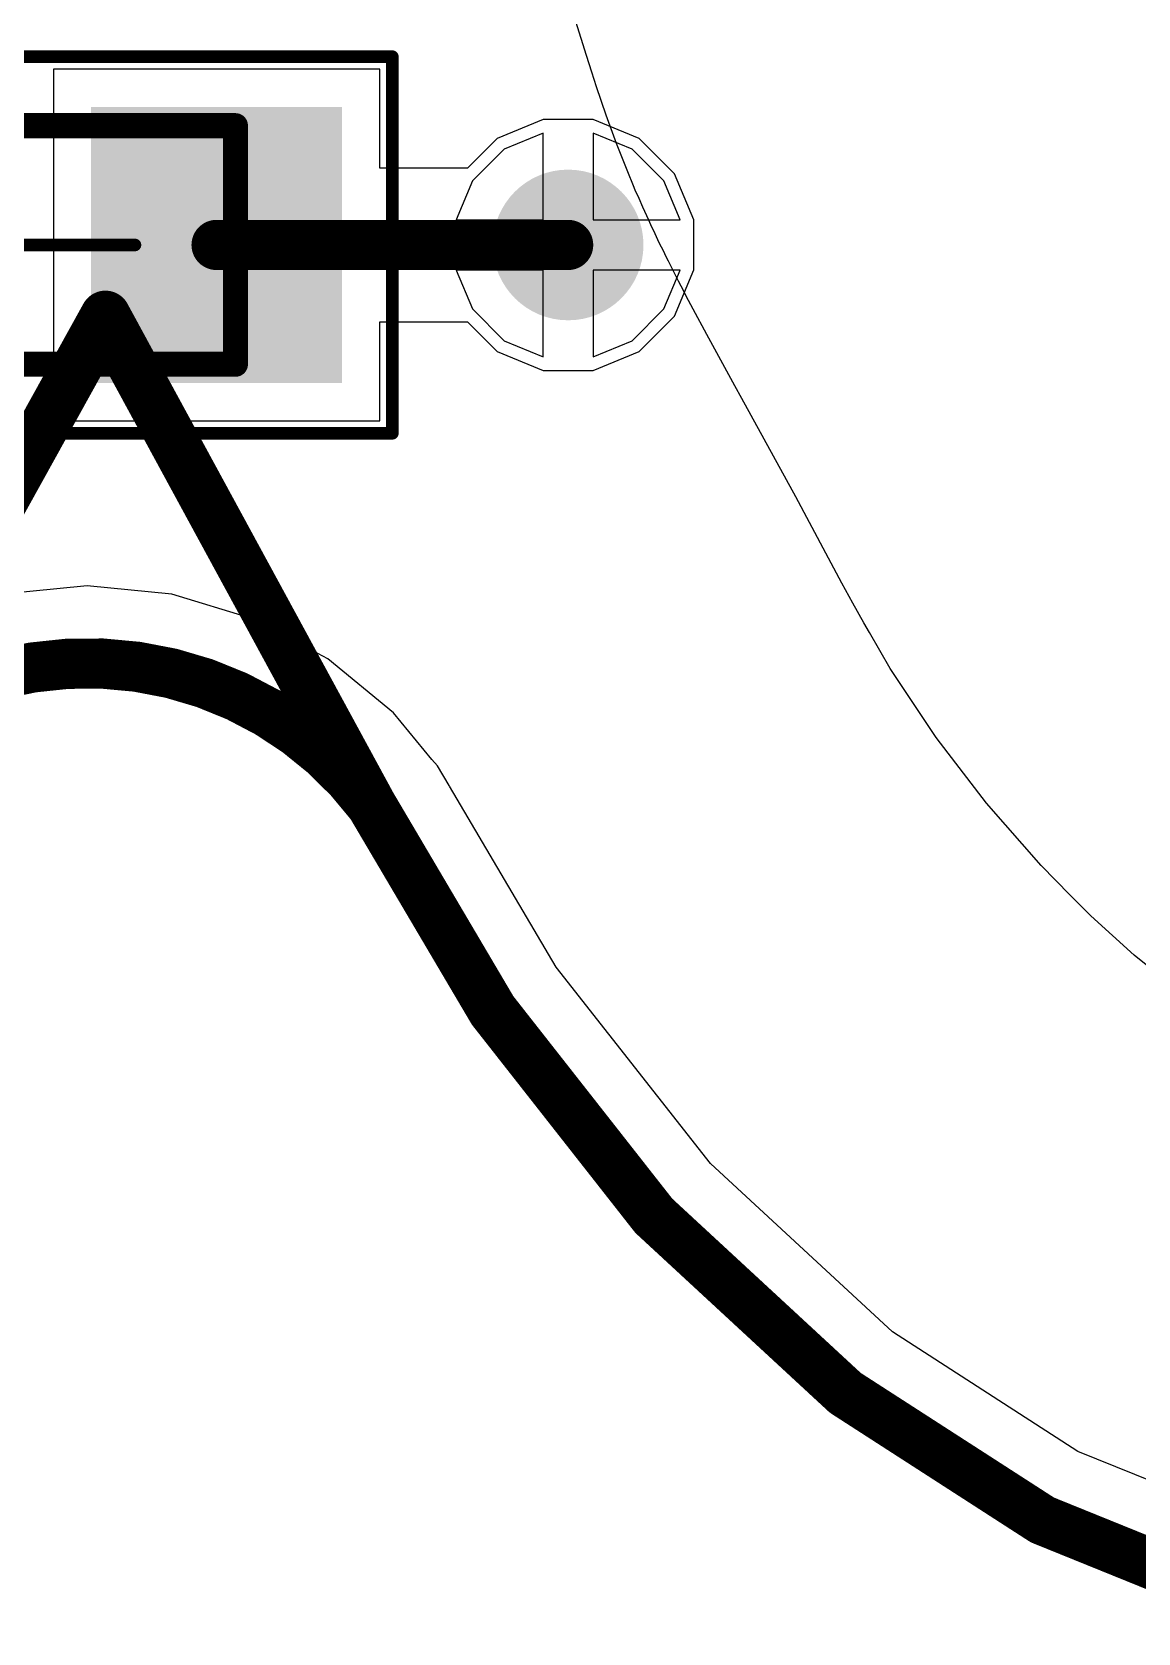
# Model space of a CAD drawing. Header units: inches. Extents: x -30 to 118, y 20 to 51.
# Drawn here: x 101.47 to 105.87, y 20.27 to 26.65 of the extents above; entities that cross this region are included whole.
import ezdxf

# ---------------------------------------------------------------- set-up
doc = ezdxf.new("R2010")
doc.units = ezdxf.units.IN
for name, color, linetype in [('Bottom 3D Body', 216, 'Continuous'), ('Bottom Courtyard', 56, 'Continuous'), ('Bottom Layer', 5, 'Continuous'), ('Bottom Paste', 16, 'Continuous'), ('Bottom Solder', 6, 'Continuous'), ('Keep-Out Layer', 6, 'Continuous'), ('Mechanical 1', 6, 'Continuous'), ('Top Layer', 1, 'Continuous'), ('Top Overlay', 2, 'Continuous'), ('Via Holes', 16, 'Continuous')]:
    doc.layers.add(name, color=color, linetype=linetype)

# ---------------------------------------------------------------- blocks, each defined once
blk = doc.blocks.new('CAPC0603_1608_55_N_B_606')
at = {"layer": 'Bottom Layer'}
for points in [[(-0.3499980299999999, 0.5000002699999999), (-0.34999803, -0.50000027), (-1.24999877, -0.5000002699999999), (-1.24999877, 0.50000027)], [(1.25000131, 0.5000002699999999), (1.25000131, -0.50000027), (0.3500005699999999, -0.5000002699999999), (0.3500005700000001, 0.50000027)]]:
    blk.add_hatch(color=5, dxfattribs=at).paths.add_polyline_path(points)
at = {"layer": 'Bottom Paste'}
for points in [[(-0.3499980299999999, 0.5000002699999999), (-0.34999803, -0.50000027), (-1.24999877, -0.5000002699999999), (-1.24999877, 0.50000027)], [(1.25000131, 0.5000002699999999), (1.25000131, -0.50000027), (0.3500005699999999, -0.5000002699999999), (0.3500005700000001, 0.50000027)]]:
    blk.add_hatch(color=16, dxfattribs=at).paths.add_polyline_path(points)
at = {"layer": 'Bottom Solder'}
for points in [[(-0.2999981299999999, 0.5500001699999999), (-0.29999813, -0.5500001700000001), (-1.29999867, -0.5500001699999999), (-1.29999867, 0.5500001700000001)], [(1.30000121, 0.5500001699999999), (1.30000121, -0.5500001700000001), (0.3000006699999999, -0.5500001699999999), (0.3000006700000001, 0.5500001700000001)]]:
    blk.add_hatch(color=6, dxfattribs=at).paths.add_polyline_path(points)
at = {"layer": 'Bottom 3D Body'}
for points in [[(-0.87499952, 0.47500032, 0.0999998, 0.0999998, 0), (0.8750020599999999, 0.47500032, 0.0999998, 0.0999998, 0)], [(-0.87499952, -0.47499778, 0.0999998, 0.0999998, 0), (-0.87499952, 0.47500032, 0.0999998, 0.0999998, 0)], [(0.8750020599999999, -0.47499778, 0.0999998, 0.0999998, 0), (0.8750020599999999, 0.47500032, 0.0999998, 0.0999998, 0)], [(-0.87499952, -0.47499778, 0.0999998, 0.0999998, 0), (0.8750020599999999, -0.47499778, 0.0999998, 0.0999998, 0)]]:
    blk.add_lwpolyline(points, format="xyseb", dxfattribs=at)
for points in [[(-0.8999982, 0.47500032, 0.0499999, 0.0499999, 1), (-0.8500008399999999, 0.47500032, 0.0499999, 0.0499999, 1)], [(-0.8999982, 0.47500032, 0.0499999, 0.0499999, 1), (-0.8500008399999999, 0.47500032, 0.0499999, 0.0499999, 1)], [(0.85000338, 0.47500032, 0.0499999, 0.0499999, 1), (0.90000074, 0.47500032, 0.0499999, 0.0499999, 1)], [(0.85000338, 0.47500032, 0.0499999, 0.0499999, 1), (0.90000074, 0.47500032, 0.0499999, 0.0499999, 1)], [(-0.8999982, -0.47499778, 0.0499999, 0.0499999, 1), (-0.8500008399999999, -0.47499778, 0.0499999, 0.0499999, 1)], [(-0.8999982, -0.47499778, 0.0499999, 0.0499999, 1), (-0.8500008399999999, -0.47499778, 0.0499999, 0.0499999, 1)], [(0.85000338, -0.47499778, 0.0499999, 0.0499999, 1), (0.90000074, -0.47499778, 0.0499999, 0.0499999, 1)], [(0.85000338, -0.47499778, 0.0499999, 0.0499999, 1), (0.90000074, -0.47499778, 0.0499999, 0.0499999, 1)]]:
    blk.add_lwpolyline(points, format="xyseb", close=True, dxfattribs=at)
at = {"layer": 'Bottom Courtyard'}
for points in [[(-1.49999954, 0.75000104, 0.0499999, 0.0499999, 0), (1.50000208, 0.75000104, 0.0499999, 0.0499999, 0)], [(-1.49999954, -0.7499985, 0.0499999, 0.0499999, 0), (-1.49999954, 0.75000104, 0.0499999, 0.0499999, 0)], [(1.50000208, -0.7499985, 0.0499999, 0.0499999, 0), (1.50000208, 0.75000104, 0.0499999, 0.0499999, 0)], [(2.54e-06, -0.47499778, 0.0499999, 0.0499999, 0), (2.54e-06, 0.47500032, 0.0499999, 0.0499999, 0)], [(-0.47499778, 0, 0.0499999, 0.0499999, 0), (0.47500286, 0, 0.0499999, 0.0499999, 0)], [(-1.49999954, -0.7499985, 0.0499999, 0.0499999, 0), (1.50000208, -0.7499985, 0.0499999, 0.0499999, 0)]]:
    blk.add_lwpolyline(points, format="xyseb", dxfattribs=at)
for points in [[(-1.51249888, 0.75000104, 0.02499868, 0.02499868, 1), (-1.4875002, 0.75000104, 0.02499868, 0.02499868, 1)], [(-1.51249888, 0.75000104, 0.02499868, 0.02499868, 1), (-1.4875002, 0.75000104, 0.02499868, 0.02499868, 1)], [(1.48750274, 0.75000104, 0.02499868, 0.02499868, 1), (1.51250142, 0.75000104, 0.02499868, 0.02499868, 1)], [(1.48750274, 0.75000104, 0.02499868, 0.02499868, 1), (1.51250142, 0.75000104, 0.02499868, 0.02499868, 1)], [(-0.0124968, 0.47500032, 0.02499868, 0.02499868, 1), (0.01250188, 0.47500032, 0.02499868, 0.02499868, 1)], [(-0.48749712, 0, 0.02499868, 0.02499868, 1), (-0.46249844, 0, 0.02499868, 0.02499868, 1)], [(0.46250352, 0, 0.02499868, 0.02499868, 1), (0.4875022, 0, 0.02499868, 0.02499868, 1)], [(-0.0124968, -0.47499778, 0.02499868, 0.02499868, 1), (0.01250188, -0.47499778, 0.02499868, 0.02499868, 1)], [(-1.51249888, -0.7499985, 0.02499868, 0.02499868, 1), (-1.4875002, -0.7499985, 0.02499868, 0.02499868, 1)], [(-1.51249888, -0.7499985, 0.02499868, 0.02499868, 1), (-1.4875002, -0.7499985, 0.02499868, 0.02499868, 1)], [(1.48750274, -0.7499985, 0.02499868, 0.02499868, 1), (1.51250142, -0.7499985, 0.02499868, 0.02499868, 1)], [(1.48750274, -0.7499985, 0.02499868, 0.02499868, 1), (1.51250142, -0.7499985, 0.02499868, 0.02499868, 1)]]:
    blk.add_lwpolyline(points, format="xyseb", close=True, dxfattribs=at)

msp = doc.modelspace()

# ---------------------------------------------------------------- hatches: boundary and pattern name
at = {"layer": 'Bottom Layer'}
h = msp.add_hatch(color=5, dxfattribs=at)
edge = h.paths.add_edge_path()
edge.add_arc((103.60000108, 25.7999992), 0.2999994, 0, 360)
at = {"layer": 'Top Layer'}
h = msp.add_hatch(color=1, dxfattribs=at)
edge = h.paths.add_edge_path()
edge.add_arc((103.60000108, 25.7999992), 0.2999994, 0, 360)
at = {"layer": 'Via Holes'}
h = msp.add_hatch(color=7, dxfattribs=at)
edge = h.paths.add_edge_path()
edge.add_arc((103.60000108, 25.7999992), 0.1499997, 0, 360)

# ---------------------------------------------------------------- linework, layer by layer
at = {"layer": 'Bottom Layer'}
for p, q in [((102.85000258, 26.50000034), (101.55000518, 26.50000034)), ((101.55000518, 26.50000034), (101.55000518, 25.10000314)), ((102.85000258, 26.1058787), (102.85000258, 26.50000034)), ((103.50054484, 26.2999982), (103.3167733, 26.22387948)), ((103.69945732, 26.2999982), (103.50054484, 26.2999982)), ((103.88322886, 26.22387948), (103.69945732, 26.2999982)), ((103.3167733, 26.22387948), (103.19877252, 26.1058787)), ((104.02388136, 26.08322698), (103.88322886, 26.22387948)), ((103.19877252, 26.1058787), (102.85000258, 26.1058787)), ((104.10000008, 25.89945544), (104.02388136, 26.08322698)), ((104.10000008, 25.70054296), (104.10000008, 25.89945544)), ((104.02388136, 25.51677142), (104.10000008, 25.70054296)), ((103.88322886, 25.37611892), (104.02388136, 25.51677142)), ((102.85000258, 25.10000314), (102.85000258, 25.49412478)), ((102.85000258, 25.49412478), (103.19876744, 25.49412478)), ((103.19876744, 25.49412478), (103.3167733, 25.37611892)), ((103.3167733, 25.37611892), (103.50054484, 25.3000002)), ((103.69945732, 25.3000002), (103.88322886, 25.37611892)), ((103.50054484, 25.3000002), (103.69945732, 25.3000002)), ((101.55000518, 25.10000314), (102.85000258, 25.10000314)), ((101.68494014, 24.44260034), (101.34846634, 24.40946096)), ((102.02141394, 24.40946096), (101.68494014, 24.44260034)), ((102.3449566, 24.31131536), (102.02141394, 24.40946096)), ((102.64313482, 24.15193544), (102.3449566, 24.31131536)), ((102.90449066, 23.93744514), (102.64313482, 24.15193544)), ((103.05748248, 23.75102184), (102.90449066, 23.93744514)), ((103.05748756, 23.75102692), (103.05748248, 23.75102184)), ((103.08002498, 23.72514686), (103.05748756, 23.75102692)), ((103.12583134, 23.64751176), (103.08002498, 23.72514686)), ((103.12585674, 23.64747112), (103.12583134, 23.64751176)), ((103.127302, 23.64501748), (103.12585674, 23.64747112)), ((103.55245482, 22.92453124), (103.127302, 23.64501748)), ((104.16667254, 22.14205122), (103.55245482, 22.92453124)), ((104.89217274, 21.47131596), (104.16667254, 22.14205122)), ((105.63003512, 20.99541648), (104.89217274, 21.47131596)), ((106.43606602, 20.66892996), (105.63003512, 20.99541648))]:
    msp.add_line(p, q, dxfattribs=at)
for points in [[(102.20000388, 25.80000174, 0.1999996, 0.1999996, 0), (103.59999854, 25.80000174, 0.1999996, 0.1999996, 0)], [(103.59999854, 25.80000174, 0.1999996, 0.1999996, 0), (103.60000108, 25.7999992, 0.1999996, 0.1999996, 0)]]:
    msp.add_lwpolyline(points, format="xyseb", dxfattribs=at)
for points in [[(102.15000398, 25.80000174, 0.0999998, 0.0999998, 1), (102.25000378, 25.80000174, 0.0999998, 0.0999998, 1)], [(103.54999864, 25.80000174, 0.0999998, 0.0999998, 1), (103.64999844, 25.80000174, 0.0999998, 0.0999998, 1)], [(103.54999864, 25.80000174, 0.0999998, 0.0999998, 1), (103.64999844, 25.80000174, 0.0999998, 0.0999998, 1)], [(103.55000118, 25.7999992, 0.0999998, 0.0999998, 1), (103.65000098, 25.7999992, 0.0999998, 0.0999998, 1)]]:
    msp.add_lwpolyline(points, format="xyseb", close=True, dxfattribs=at)
at = {"layer": 'Keep-Out Layer'}
for points in [[(100.83314098, 23.84954336, 0.1999996, 0.1999996, -0.4142135623730951), (102.81658888, 23.56969378, 0.1999996, 0.1999996, 0)], [(102.81658888, 23.56969378, 0.1999996, 0.1999996, 0), (103.29933112, 22.7516182, 0.1999996, 0.1999996, 0)], [(103.29933112, 22.7516182, 0.1999996, 0.1999996, 0), (103.94113324, 21.93399474, 0.1999996, 0.1999996, 0)], [(103.94113324, 21.93399474, 0.1999996, 0.1999996, 0), (104.70404002, 21.22867738, 0.1999996, 0.1999996, 0)], [(104.70404002, 21.22867738, 0.1999996, 0.1999996, 0), (105.4884733, 20.7227424, 0.1999996, 0.1999996, 0)], [(105.4884733, 20.7227424, 0.1999996, 0.1999996, 0), (106.3531401, 20.37250434, 0.1999996, 0.1999996, 0)]]:
    msp.add_lwpolyline(points, format="xyseb", dxfattribs=at)
for points in [[(102.76658898, 23.56969378, 0.0999998, 0.0999998, 1), (102.86658878, 23.56969378, 0.0999998, 0.0999998, 1)], [(102.76658898, 23.56969378, 0.0999998, 0.0999998, 1), (102.86658878, 23.56969378, 0.0999998, 0.0999998, 1)], [(103.24933122, 22.7516182, 0.0999998, 0.0999998, 1), (103.34933102, 22.7516182, 0.0999998, 0.0999998, 1)], [(103.24933122, 22.7516182, 0.0999998, 0.0999998, 1), (103.34933102, 22.7516182, 0.0999998, 0.0999998, 1)], [(103.89113334, 21.93399474, 0.0999998, 0.0999998, 1), (103.99113314, 21.93399474, 0.0999998, 0.0999998, 1)], [(103.89113334, 21.93399474, 0.0999998, 0.0999998, 1), (103.99113314, 21.93399474, 0.0999998, 0.0999998, 1)], [(104.65404012, 21.22867738, 0.0999998, 0.0999998, 1), (104.75403992, 21.22867738, 0.0999998, 0.0999998, 1)], [(104.65404012, 21.22867738, 0.0999998, 0.0999998, 1), (104.75403992, 21.22867738, 0.0999998, 0.0999998, 1)], [(105.4384734, 20.7227424, 0.0999998, 0.0999998, 1), (105.5384732, 20.7227424, 0.0999998, 0.0999998, 1)], [(105.4384734, 20.7227424, 0.0999998, 0.0999998, 1), (105.5384732, 20.7227424, 0.0999998, 0.0999998, 1)]]:
    msp.add_lwpolyline(points, format="xyseb", close=True, dxfattribs=at)
at = {"layer": 'Mechanical 1'}
for points in [[(100.83314098, 23.84954336, 0.1999996, 0.1999996, 0), (101.75736062, 25.51810492, 0.1999996, 0.1999996, 0)], [(101.75736062, 25.51810492, 0.1999996, 0.1999996, 0), (102.81658888, 23.56969378, 0.1999996, 0.1999996, 0)], [(102.81658888, 23.56969378, 0.1999996, 0.1999996, 0), (103.29933112, 22.7516182, 0.1999996, 0.1999996, 0)], [(103.29933112, 22.7516182, 0.1999996, 0.1999996, 0), (103.94113324, 21.93399474, 0.1999996, 0.1999996, 0)], [(103.94113324, 21.93399474, 0.1999996, 0.1999996, 0), (104.70404002, 21.22867738, 0.1999996, 0.1999996, 0)], [(104.70404002, 21.22867738, 0.1999996, 0.1999996, 0), (105.4884733, 20.7227424, 0.1999996, 0.1999996, 0)], [(105.4884733, 20.7227424, 0.1999996, 0.1999996, 0), (106.3531401, 20.37250434, 0.1999996, 0.1999996, 0)]]:
    msp.add_lwpolyline(points, format="xyseb", dxfattribs=at)
for points in [[(101.70736072, 25.51810492, 0.0999998, 0.0999998, 1), (101.80736052, 25.51810492, 0.0999998, 0.0999998, 1)], [(101.70736072, 25.51810492, 0.0999998, 0.0999998, 1), (101.80736052, 25.51810492, 0.0999998, 0.0999998, 1)], [(102.76658898, 23.56969378, 0.0999998, 0.0999998, 1), (102.86658878, 23.56969378, 0.0999998, 0.0999998, 1)], [(102.76658898, 23.56969378, 0.0999998, 0.0999998, 1), (102.86658878, 23.56969378, 0.0999998, 0.0999998, 1)], [(103.24933122, 22.7516182, 0.0999998, 0.0999998, 1), (103.34933102, 22.7516182, 0.0999998, 0.0999998, 1)], [(103.24933122, 22.7516182, 0.0999998, 0.0999998, 1), (103.34933102, 22.7516182, 0.0999998, 0.0999998, 1)], [(103.89113334, 21.93399474, 0.0999998, 0.0999998, 1), (103.99113314, 21.93399474, 0.0999998, 0.0999998, 1)], [(103.89113334, 21.93399474, 0.0999998, 0.0999998, 1), (103.99113314, 21.93399474, 0.0999998, 0.0999998, 1)], [(104.65404012, 21.22867738, 0.0999998, 0.0999998, 1), (104.75403992, 21.22867738, 0.0999998, 0.0999998, 1)], [(104.65404012, 21.22867738, 0.0999998, 0.0999998, 1), (104.75403992, 21.22867738, 0.0999998, 0.0999998, 1)], [(105.4384734, 20.7227424, 0.0999998, 0.0999998, 1), (105.5384732, 20.7227424, 0.0999998, 0.0999998, 1)], [(105.4384734, 20.7227424, 0.0999998, 0.0999998, 1), (105.5384732, 20.7227424, 0.0999998, 0.0999998, 1)]]:
    msp.add_lwpolyline(points, format="xyseb", close=True, dxfattribs=at)
at = {"layer": 'Top Layer'}
for p, q in [((103.50000128, 26.24565236), (103.34509684, 26.18148942)), ((103.50000128, 25.899999), (103.50000128, 26.24565236)), ((103.85490532, 26.18148942), (103.70000088, 26.24565236)), ((103.70000088, 26.24565236), (103.70000088, 25.899999)), ((103.34509684, 26.18148942), (103.21851086, 26.05490344)), ((103.9814913, 26.05490344), (103.85490532, 26.18148942)), ((103.21851086, 26.05490344), (103.15434792, 25.899999)), ((104.04565424, 25.899999), (103.9814913, 26.05490344)), ((103.15434792, 25.899999), (103.50000128, 25.899999)), ((103.70000088, 25.899999), (104.04565424, 25.899999)), ((103.50000128, 25.6999994), (103.15434792, 25.6999994)), ((103.15434792, 25.6999994), (103.21851086, 25.54509496)), ((103.50000128, 25.35434604), (103.50000128, 25.6999994)), ((104.04565424, 25.6999994), (103.70000088, 25.6999994)), ((103.70000088, 25.6999994), (103.70000088, 25.35434604)), ((103.9814913, 25.54509496), (104.04565424, 25.6999994)), ((103.21851086, 25.54509496), (103.34509684, 25.41850898)), ((103.85490532, 25.41850898), (103.9814913, 25.54509496)), ((103.34509684, 25.41850898), (103.50000128, 25.35434604)), ((103.70000088, 25.35434604), (103.85490532, 25.41850898)), ((101.68494014, 24.44260034), (101.34846634, 24.40946096)), ((102.02141394, 24.40946096), (101.68494014, 24.44260034)), ((102.3449566, 24.31131536), (102.02141394, 24.40946096)), ((102.64313482, 24.15193544), (102.3449566, 24.31131536)), ((102.90449066, 23.93744514), (102.64313482, 24.15193544)), ((103.05748248, 23.75102184), (102.90449066, 23.93744514)), ((103.05748756, 23.75102692), (103.05748248, 23.75102184)), ((103.08002498, 23.72514686), (103.05748756, 23.75102692)), ((103.12583134, 23.64751176), (103.08002498, 23.72514686)), ((103.12585674, 23.64747112), (103.12583134, 23.64751176)), ((103.127302, 23.64501748), (103.12585674, 23.64747112)), ((103.55245482, 22.92453124), (103.127302, 23.64501748)), ((104.16667254, 22.14205122), (103.55245482, 22.92453124)), ((104.89217274, 21.47131596), (104.16667254, 22.14205122)), ((105.63003512, 20.99541648), (104.89217274, 21.47131596)), ((106.43606602, 20.66892996), (105.63003512, 20.99541648))]:
    msp.add_line(p, q, dxfattribs=at)
at = {"layer": 'Top Overlay'}
for p, q in [((103.67254348, 26.55475258), (103.6310729, 26.68970786)), ((103.69428588, 26.48759244), (103.67254348, 26.55475258)), ((103.7126196, 26.43030528), (103.69428588, 26.48759244)), ((103.75171528, 26.31653614), (103.7126196, 26.43030528)), ((103.7932265, 26.20362552), (103.75171528, 26.31653614)), ((103.8371304, 26.09162422), (103.7932265, 26.20362552)), ((103.8602698, 26.0361049), (103.8371304, 26.09162422)), ((103.86760024, 26.01883798), (103.86026726, 26.0361049)), ((103.86026726, 26.0361049), (103.8602698, 26.0361049)), ((103.88251258, 25.98441336), (103.86760024, 26.01883798)), ((103.89767638, 25.95009542), (103.88251258, 25.98441336)), ((103.91308656, 25.91589178), (103.89767638, 25.95009542)), ((103.92091484, 25.8988433), (103.91308656, 25.91589178)), ((103.92091738, 25.89884584), (103.92091484, 25.8988433)), ((103.92921302, 25.8808093), (103.92091738, 25.89884584)), ((103.94606338, 25.84485814), (103.92921302, 25.8808093)), ((103.96316774, 25.8090289), (103.94606338, 25.84485814)), ((103.98053118, 25.77332158), (103.96316774, 25.8090289)), ((103.9893399, 25.75553142), (103.98053118, 25.77332158)), ((103.9992713, 25.73549082), (103.9893399, 25.75553142)), ((104.01936524, 25.69552646), (103.9992713, 25.73549082)), ((104.03969032, 25.65567894), (104.01936524, 25.69552646)), ((104.06024654, 25.6159508), (104.03969032, 25.65567894)), ((104.07064022, 25.59614642), (104.06024654, 25.6159508)), ((104.09767598, 25.54490954), (104.07064022, 25.59614642)), ((104.15241806, 25.44279138), (104.09767598, 25.54490954)), ((104.2078307, 25.34103644), (104.15241806, 25.44279138)), ((104.26390882, 25.23964726), (104.2078307, 25.34103644)), ((104.29228062, 25.18913936), (104.26390882, 25.23964726)), ((104.29228316, 25.1891419), (104.29228062, 25.18913936)), ((104.50675314, 24.7973215), (104.29228316, 25.1891419)), ((104.62626776, 24.57227242), (104.50675314, 24.7973215)), ((104.64701956, 24.53222932), (104.62626776, 24.57227242)), ((104.68955948, 24.4526816), (104.64701956, 24.53222932)), ((104.73312556, 24.37369522), (104.68955948, 24.4526816)), ((104.77771018, 24.29527526), (104.73312556, 24.37369522)), ((104.80050922, 24.25635992), (104.77771018, 24.29527526)), ((104.88300842, 24.11350524), (104.80050922, 24.25635992)), ((105.06607384, 23.83902776), (104.88300842, 24.11350524)), ((105.26644174, 23.57691754), (105.06607384, 23.83902776)), ((105.48328154, 23.32825916), (105.26644174, 23.57691754)), ((105.59948654, 23.21117278), (105.48328154, 23.32825916)), ((105.6810434, 23.12815034), (105.59948654, 23.21117278)), ((105.85370752, 22.97205464), (105.6810434, 23.12815034)), ((106.03531498, 22.82646184), (105.85370752, 22.97205464))]:
    msp.add_line(p, q, dxfattribs=at)

# ---------------------------------------------------------------- block references
msp.add_blockref('CAPC0603_1608_55_N_B_606', (101.40000294, 25.80000174))

doc.saveas('drawing.dxf')
